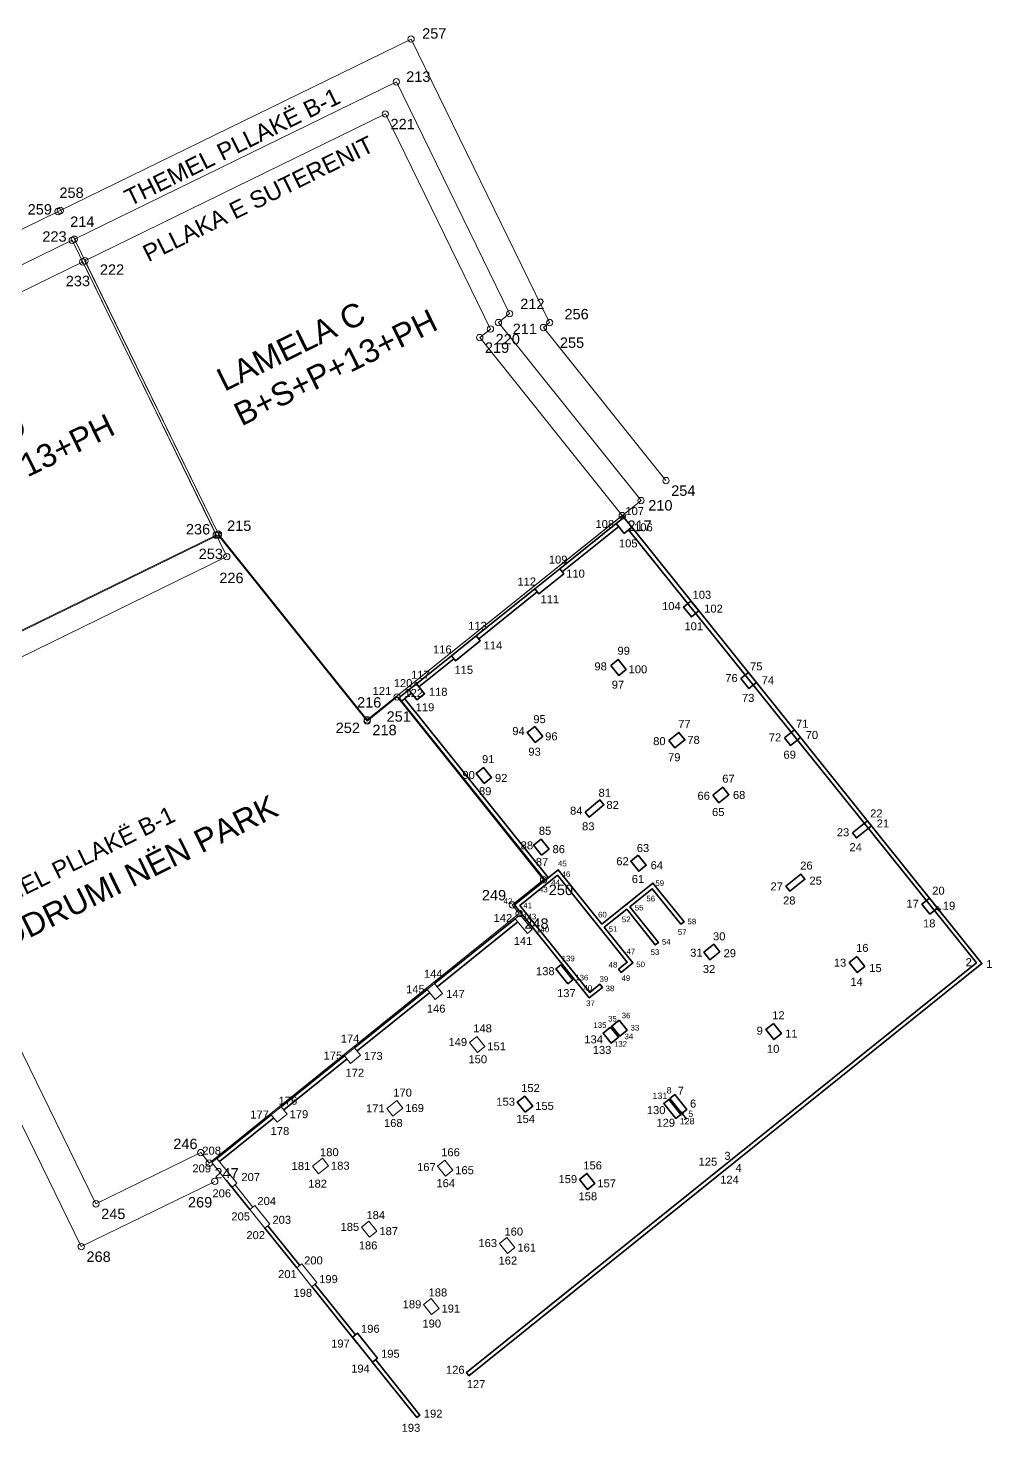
# Model space of a CAD drawing. Header units: metres. Extents: x 7511863 to 7511974, y 4692327 to 4692415.
# Drawn here: x 7511913.3 to 7511973.6, y 4692326.9 to 4692414.6 of the extents above; entities that cross this region are included whole.
import ezdxf

# ---------------------------------------------------------------- set-up
doc = ezdxf.new("R2010")
doc.units = ezdxf.units.M
doc.header["$PDMODE"] = 32
doc.header["$PDSIZE"] = 0.2
doc.layers.get('Defpoints').update_dxf_attribs({"lineweight": 0})
for name, color, linetype, lineweight in [('A - Bodrumi -1 Polyline_Pen_No__23', 30, 'Continuous', 0), ('A - Bodrumi -2 Polyline_Pen_No__75', 6, 'Continuous', 0), ('A - objekti 1 gjendja faktike_Pen_No__3', 30, 'Continuous', 0), ('A - Sutereni Polyline_Pen_No__4', 104, 'Continuous', 0), ('b -1 llc', 30, 'Continuous', 0), ('bodPark pikat', 30, 'Continuous', 0), ('llc su pikat', 104, 'Continuous', 0), ('lld b-2 pikat', 210, 'Continuous', 0), ('lld su pikat', 104, 'Continuous', 0), ('Matjet_04.12.2019', 1, 'Continuous', 0), ('ofset', 5, 'Continuous', 0), ('ofset pikat', 5, 'Continuous', 0), ('shytllat', 5, 'Continuous', 0), ('Structural - Bearing_Pen_No__27', 7, 'Continuous', 0), ('stubat 18.09', 7, 'Continuous', 0)]:
    doc.layers.add(name, color=color, linetype=linetype, lineweight=lineweight)
doc.styles.add('GENERATED_STYLE_1', font='arial.ttf')
doc.styles.get("Standard").update_dxf_attribs({"font": 'arial.ttf'})
doc.dimstyles.get("Standard").update_dxf_attribs({"dimtxt": 0.18, "dimasz": 0.18, "dimexe": 0.18, "dimexo": 0.0625, "dimgap": 0.09, "dimtad": 0, "dimtih": 1, "dimtoh": 1, "dimdec": 4, "dimzin": 0, "dimdsep": 46, "dimtxsty": 'Standard', "dimcen": 0.09, "dimadec": 0, "dimazin": 0, "dimtfac": 1, "dimtdec": 4, "dimtofl": 0, "dimtmove": 0, "dimatfit": 3, "dimfxl": 0, "dimtolj": 1, "dimtzin": 0, "dimarcsym": 0})

# ---------------------------------------------------------------- blocks, each defined once
blk = doc.blocks.new('*D4')
at = {"layer": 'Defpoints', "color": 0}
for p in [(7511954.188, 4692346.787), (7511954.192, 4692346.791), (7511954.447, 4692346.465)]:
    blk.add_point(p, dxfattribs=at)
at = {"layer": 'Matjet_04.12.2019', "color": 0, "lineweight": -2}
for p, q in [((7511954.198, 4692346.775), (7511954.475, 4692346.43)), ((7511954.202, 4692346.778), (7511954.479, 4692346.433)), ((7511954.377, 4692346.408), (7511954.332, 4692346.408)), ((7511954.412, 4692346.437), (7511954.377, 4692346.408)), ((7511954.486, 4692346.496), (7511954.521, 4692346.524))]:
    blk.add_line(p, q, dxfattribs=at)
at = {"layer": 'Matjet_04.12.2019', "color": 0}
for points in [[(7511954.407, 4692346.442), (7511954.417, 4692346.431), (7511954.447, 4692346.465)], [(7511954.481, 4692346.502), (7511954.491, 4692346.49), (7511954.451, 4692346.468)]]:
    blk.add_solid(points, dxfattribs=at)
at = {"layer": 'Matjet_04.12.2019', "color": 0, "insert": (7511954.216, 4692346.408), "char_height": 0.045, "attachment_point": 5}
blk.add_mtext('\\A1;0.0050', dxfattribs=at)
blk = doc.blocks.new('*D5')
at = {"layer": 'Defpoints', "color": 0}
for p in [(7511970.161, 4692359.622), (7511970.162, 4692359.624), (7511970.259, 4692359.503)]:
    blk.add_point(p, dxfattribs=at)
at = {"layer": 'Matjet_04.12.2019', "color": 0, "lineweight": -2}
for p, q in [((7511970.171, 4692359.61), (7511970.286, 4692359.467)), ((7511970.172, 4692359.611), (7511970.287, 4692359.468)), ((7511970.223, 4692359.474), (7511970.188, 4692359.445)), ((7511970.294, 4692359.531), (7511970.329, 4692359.559)), ((7511970.329, 4692359.559), (7511970.374, 4692359.559))]:
    blk.add_line(p, q, dxfattribs=at)
at = {"layer": 'Matjet_04.12.2019', "color": 0}
for points in [[(7511970.218, 4692359.479), (7511970.227, 4692359.468), (7511970.258, 4692359.502)], [(7511970.29, 4692359.537), (7511970.299, 4692359.525), (7511970.259, 4692359.503)]]:
    blk.add_solid(points, dxfattribs=at)
at = {"layer": 'Matjet_04.12.2019', "color": 0, "insert": (7511970.49, 4692359.559), "char_height": 0.045, "attachment_point": 5}
blk.add_mtext('\\A1;0.0020', dxfattribs=at)
blk = doc.blocks.new('*D6')
at = {"layer": 'Defpoints', "color": 0}
for p in [(7511950.519, 4692384.078), (7511950.549, 4692384.04), (7511950.565, 4692384.053)]:
    blk.add_point(p, dxfattribs=at)
at = {"layer": 'Matjet_04.12.2019', "color": 0, "lineweight": -2}
for p, q in [((7511950.449, 4692384.022), (7511950.404, 4692384.022)), ((7511950.484, 4692384.05), (7511950.449, 4692384.022)), ((7511950.54, 4692384.052), (7511950.491, 4692384.113)), ((7511950.555, 4692384.065), (7511950.506, 4692384.126)), ((7511950.57, 4692384.119), (7511950.605, 4692384.147))]:
    blk.add_line(p, q, dxfattribs=at)
at = {"layer": 'Matjet_04.12.2019', "color": 0}
for points in [[(7511950.479, 4692384.056), (7511950.489, 4692384.044), (7511950.519, 4692384.078)], [(7511950.565, 4692384.124), (7511950.574, 4692384.113), (7511950.535, 4692384.09)]]:
    blk.add_solid(points, dxfattribs=at)
at = {"layer": 'Matjet_04.12.2019', "color": 0, "insert": (7511950.288, 4692384.022), "char_height": 0.045, "attachment_point": 5}
blk.add_mtext('\\A1;0.0200', dxfattribs=at)
blk = doc.blocks.new('*U8', base_point=(7511951.633, 4692385.087))
at = {"layer": 'b -1 llc', "linetype": 'ByBlock', "lineweight": -2}
blk.add_line((7511951.633, 4692385.087), (7511951.633, 4692385.087), dxfattribs=at)
blk.add_circle((7511951.633, 4692385.087), 0.2, dxfattribs=at)
at = {"layer": 'b -1 llc', "linetype": 'ByBlock', "insert": (7511952.085, 4692385.115), "char_height": 0.65, "attachment_point": 1}
blk.add_mtext('{\\C256;210}', dxfattribs=at)
blk = doc.blocks.new('*U9', base_point=(7511942.724, 4692396.209))
at = {"layer": 'b -1 llc', "linetype": 'ByBlock', "lineweight": -2}
blk.add_line((7511942.724, 4692396.209), (7511942.724, 4692396.209), dxfattribs=at)
blk.add_circle((7511942.724, 4692396.209), 0.2, dxfattribs=at)
at = {"layer": 'b -1 llc', "linetype": 'ByBlock', "insert": (7511943.613, 4692396.137), "char_height": 0.65, "attachment_point": 1}
blk.add_mtext('{\\C256;211}', dxfattribs=at)
blk = doc.blocks.new('*U10', base_point=(7511943.422, 4692396.768))
at = {"layer": 'b -1 llc', "linetype": 'ByBlock', "lineweight": -2}
blk.add_line((7511943.422, 4692396.768), (7511943.422, 4692396.768), dxfattribs=at)
blk.add_circle((7511943.422, 4692396.768), 0.2, dxfattribs=at)
at = {"layer": 'b -1 llc', "linetype": 'ByBlock', "insert": (7511944.083, 4692397.699), "char_height": 0.65, "attachment_point": 1}
blk.add_mtext('{\\C256;212}', dxfattribs=at)
blk = doc.blocks.new('*U11', base_point=(7511936.343, 4692411.251))
at = {"layer": 'b -1 llc', "linetype": 'ByBlock', "lineweight": -2}
blk.add_line((7511936.343, 4692411.251), (7511936.343, 4692411.251), dxfattribs=at)
blk.add_circle((7511936.343, 4692411.251), 0.2, dxfattribs=at)
at = {"layer": 'b -1 llc', "linetype": 'ByBlock', "insert": (7511936.956, 4692411.901), "char_height": 0.65, "attachment_point": 1}
blk.add_mtext('{\\C256;213}', dxfattribs=at)
blk = doc.blocks.new('*U12', base_point=(7511916.218, 4692401.416))
at = {"layer": 'b -1 llc', "linetype": 'ByBlock', "lineweight": -2}
blk.add_line((7511916.218, 4692401.416), (7511916.218, 4692401.416), dxfattribs=at)
blk.add_circle((7511916.218, 4692401.416), 0.2, dxfattribs=at)
at = {"layer": 'b -1 llc', "linetype": 'ByBlock', "insert": (7511915.958, 4692402.839), "char_height": 0.65, "attachment_point": 1}
blk.add_mtext('{\\C256;214}', dxfattribs=at)
blk = doc.blocks.new('*U13', base_point=(7511925.22, 4692382.997))
at = {"layer": 'b -1 llc', "linetype": 'ByBlock', "lineweight": -2}
blk.add_line((7511925.22, 4692382.997), (7511925.22, 4692382.997), dxfattribs=at)
blk.add_circle((7511925.22, 4692382.997), 0.2, dxfattribs=at)
at = {"layer": 'b -1 llc', "linetype": 'ByBlock', "insert": (7511925.764, 4692383.842), "char_height": 0.65, "attachment_point": 1}
blk.add_mtext('{\\C256;215}', dxfattribs=at)
blk = doc.blocks.new('*U14', base_point=(7511934.523, 4692371.382))
at = {"layer": 'b -1 llc', "linetype": 'ByBlock', "lineweight": -2}
blk.add_line((7511934.523, 4692371.382), (7511934.523, 4692371.382), dxfattribs=at)
blk.add_circle((7511934.523, 4692371.382), 0.2, dxfattribs=at)
at = {"layer": 'b -1 llc', "linetype": 'ByBlock', "insert": (7511933.887, 4692372.803), "char_height": 0.65, "attachment_point": 1}
blk.add_mtext('{\\C256;216}', dxfattribs=at)
blk = doc.blocks.new('*U15', base_point=(7511950.462, 4692384.149))
at = {"layer": 'llc su pikat', "linetype": 'ByBlock', "lineweight": -2}
blk.add_line((7511950.462, 4692384.149), (7511950.462, 4692384.149), dxfattribs=at)
blk.add_circle((7511950.462, 4692384.149), 0.2, dxfattribs=at)
at = {"layer": 'llc su pikat', "linetype": 'ByBlock', "insert": (7511950.787, 4692383.844), "char_height": 0.65, "attachment_point": 1}
blk.add_mtext('{\\C256;217}', dxfattribs=at)
blk = doc.blocks.new('*U16', base_point=(7511934.523, 4692371.382))
at = {"layer": 'llc su pikat', "linetype": 'ByBlock', "lineweight": -2}
blk.add_line((7511934.523, 4692371.382), (7511934.523, 4692371.382), dxfattribs=at)
blk.add_circle((7511934.523, 4692371.382), 0.2, dxfattribs=at)
at = {"layer": 'llc su pikat', "linetype": 'ByBlock', "insert": (7511934.848, 4692371.077), "char_height": 0.65, "attachment_point": 1}
blk.add_mtext('{\\C256;218}', dxfattribs=at)
blk = doc.blocks.new('*U17', base_point=(7511941.554, 4692395.271))
at = {"layer": 'llc su pikat', "linetype": 'ByBlock', "lineweight": -2}
blk.add_line((7511941.554, 4692395.271), (7511941.554, 4692395.271), dxfattribs=at)
blk.add_circle((7511941.554, 4692395.271), 0.2, dxfattribs=at)
at = {"layer": 'llc su pikat', "linetype": 'ByBlock', "insert": (7511941.879, 4692394.966), "char_height": 0.65, "attachment_point": 1}
blk.add_mtext('{\\C256;219}', dxfattribs=at)
blk = doc.blocks.new('*U18', base_point=(7511942.222, 4692395.807))
at = {"layer": 'llc su pikat', "linetype": 'ByBlock', "lineweight": -2}
blk.add_line((7511942.222, 4692395.807), (7511942.222, 4692395.807), dxfattribs=at)
blk.add_circle((7511942.222, 4692395.807), 0.2, dxfattribs=at)
at = {"layer": 'llc su pikat', "linetype": 'ByBlock', "insert": (7511942.547, 4692395.501), "char_height": 0.65, "attachment_point": 1}
blk.add_mtext('{\\C256;220}', dxfattribs=at)
blk = doc.blocks.new('*U19', base_point=(7511935.654, 4692409.245))
at = {"layer": 'llc su pikat', "linetype": 'ByBlock', "lineweight": -2}
blk.add_line((7511935.654, 4692409.245), (7511935.654, 4692409.245), dxfattribs=at)
blk.add_circle((7511935.654, 4692409.245), 0.2, dxfattribs=at)
at = {"layer": 'llc su pikat', "linetype": 'ByBlock', "insert": (7511935.979, 4692408.94), "char_height": 0.65, "attachment_point": 1}
blk.add_mtext('{\\C256;221}', dxfattribs=at)
blk = doc.blocks.new('*U20', base_point=(7511916.877, 4692400.068))
at = {"layer": 'llc su pikat', "linetype": 'ByBlock', "lineweight": -2}
blk.add_line((7511916.877, 4692400.068), (7511916.877, 4692400.068), dxfattribs=at)
blk.add_circle((7511916.877, 4692400.068), 0.2, dxfattribs=at)
at = {"layer": 'llc su pikat', "linetype": 'ByBlock', "insert": (7511917.815, 4692399.846), "char_height": 0.65, "attachment_point": 1}
blk.add_mtext('{\\C256;222}', dxfattribs=at)
blk = doc.blocks.new('*U21', base_point=(7511916.084, 4692401.35))
at = {"layer": 'lld b-2 pikat', "linetype": 'ByBlock', "lineweight": -2}
blk.add_line((7511916.084, 4692401.35), (7511916.084, 4692401.35), dxfattribs=at)
blk.add_circle((7511916.084, 4692401.35), 0.2, dxfattribs=at)
at = {"layer": 'lld b-2 pikat', "linetype": 'ByBlock', "insert": (7511914.22, 4692401.913), "char_height": 0.65, "attachment_point": 1}
blk.add_mtext('{\\C256;223}', dxfattribs=at)
blk = doc.blocks.new('*U24', base_point=(7511925.744, 4692381.583))
at = {"layer": 'lld b-2 pikat', "linetype": 'ByBlock', "lineweight": -2}
blk.add_line((7511925.744, 4692381.583), (7511925.744, 4692381.583), dxfattribs=at)
blk.add_circle((7511925.744, 4692381.583), 0.2, dxfattribs=at)
at = {"layer": 'lld b-2 pikat', "linetype": 'ByBlock', "insert": (7511925.279, 4692380.577), "char_height": 0.65, "attachment_point": 1}
blk.add_mtext('{\\C256;226}', dxfattribs=at)
blk = doc.blocks.new('*U31', base_point=(7511916.742, 4692400.002))
at = {"layer": 'lld su pikat', "linetype": 'ByBlock', "lineweight": -2}
blk.add_line((7511916.742, 4692400.002), (7511916.742, 4692400.002), dxfattribs=at)
blk.add_circle((7511916.742, 4692400.002), 0.2, dxfattribs=at)
at = {"layer": 'lld su pikat', "linetype": 'ByBlock', "insert": (7511915.681, 4692399.132), "char_height": 0.65, "attachment_point": 1}
blk.add_mtext('{\\C256;233}', dxfattribs=at)
blk = doc.blocks.new('*U34', base_point=(7511925.085, 4692382.931))
at = {"layer": 'lld su pikat', "linetype": 'ByBlock', "lineweight": -2}
blk.add_line((7511925.085, 4692382.931), (7511925.085, 4692382.931), dxfattribs=at)
blk.add_circle((7511925.085, 4692382.931), 0.2, dxfattribs=at)
at = {"layer": 'lld su pikat', "linetype": 'ByBlock', "insert": (7511923.191, 4692383.621), "char_height": 0.65, "attachment_point": 1}
blk.add_mtext('{\\C256;236}', dxfattribs=at)
blk = doc.blocks.new('*U43', base_point=(7511917.569, 4692341.147))
at = {"layer": 'bodPark pikat', "linetype": 'ByBlock', "lineweight": -2}
blk.add_line((7511917.569, 4692341.147), (7511917.569, 4692341.147), dxfattribs=at)
blk.add_circle((7511917.569, 4692341.147), 0.2, dxfattribs=at)
at = {"layer": 'bodPark pikat', "linetype": 'ByBlock', "insert": (7511917.894, 4692340.842), "char_height": 0.65, "attachment_point": 1}
blk.add_mtext('{\\C256;245}', dxfattribs=at)
blk = doc.blocks.new('*U44', base_point=(7511924.116, 4692344.347))
at = {"layer": 'bodPark pikat', "linetype": 'ByBlock', "lineweight": -2}
blk.add_line((7511924.116, 4692344.347), (7511924.116, 4692344.347), dxfattribs=at)
blk.add_circle((7511924.116, 4692344.347), 0.2, dxfattribs=at)
at = {"layer": 'bodPark pikat', "linetype": 'ByBlock', "insert": (7511922.403, 4692345.216), "char_height": 0.65, "attachment_point": 1}
blk.add_mtext('{\\C256;246}', dxfattribs=at)
blk = doc.blocks.new('*U45', base_point=(7511924.648, 4692343.684))
at = {"layer": 'bodPark pikat', "linetype": 'ByBlock', "lineweight": -2}
blk.add_line((7511924.648, 4692343.684), (7511924.648, 4692343.684), dxfattribs=at)
blk.add_circle((7511924.648, 4692343.684), 0.2, dxfattribs=at)
at = {"layer": 'bodPark pikat', "linetype": 'ByBlock', "insert": (7511924.973, 4692343.379), "char_height": 0.65, "attachment_point": 1}
blk.add_mtext('{\\C256;247}', dxfattribs=at)
blk = doc.blocks.new('*U46', base_point=(7511944.016, 4692359.288))
at = {"layer": 'bodPark pikat', "linetype": 'ByBlock', "lineweight": -2}
blk.add_line((7511944.016, 4692359.288), (7511944.016, 4692359.288), dxfattribs=at)
blk.add_circle((7511944.016, 4692359.288), 0.2, dxfattribs=at)
at = {"layer": 'bodPark pikat', "linetype": 'ByBlock', "insert": (7511944.341, 4692358.982), "char_height": 0.65, "attachment_point": 1}
blk.add_mtext('{\\C256;248}', dxfattribs=at)
blk = doc.blocks.new('*U47', base_point=(7511943.588, 4692359.823))
at = {"layer": 'bodPark pikat', "linetype": 'ByBlock', "lineweight": -2}
blk.add_line((7511943.588, 4692359.823), (7511943.588, 4692359.823), dxfattribs=at)
blk.add_circle((7511943.588, 4692359.823), 0.2, dxfattribs=at)
at = {"layer": 'bodPark pikat', "linetype": 'ByBlock', "insert": (7511941.686, 4692360.755), "char_height": 0.65, "attachment_point": 1}
blk.add_mtext('{\\C256;249}', dxfattribs=at)
blk = doc.blocks.new('*U48', base_point=(7511945.543, 4692361.394))
at = {"layer": 'bodPark pikat', "linetype": 'ByBlock', "lineweight": -2}
blk.add_line((7511945.543, 4692361.394), (7511945.543, 4692361.394), dxfattribs=at)
blk.add_circle((7511945.543, 4692361.394), 0.2, dxfattribs=at)
at = {"layer": 'bodPark pikat', "linetype": 'ByBlock', "insert": (7511945.868, 4692361.088), "char_height": 0.65, "attachment_point": 1}
blk.add_mtext('{\\C256;250}', dxfattribs=at)
blk = doc.blocks.new('*U49', base_point=(7511936.394, 4692372.817))
at = {"layer": 'bodPark pikat', "linetype": 'ByBlock', "lineweight": -2}
blk.add_line((7511936.394, 4692372.817), (7511936.394, 4692372.817), dxfattribs=at)
blk.add_circle((7511936.394, 4692372.817), 0.2, dxfattribs=at)
at = {"layer": 'bodPark pikat', "linetype": 'ByBlock', "insert": (7511935.736, 4692371.922), "char_height": 0.65, "attachment_point": 1}
blk.add_mtext('{\\C256;251}', dxfattribs=at)
blk = doc.blocks.new('*U50', base_point=(7511934.515, 4692371.312))
at = {"layer": 'bodPark pikat', "linetype": 'ByBlock', "lineweight": -2}
blk.add_line((7511934.515, 4692371.312), (7511934.515, 4692371.312), dxfattribs=at)
blk.add_circle((7511934.515, 4692371.312), 0.2, dxfattribs=at)
at = {"layer": 'bodPark pikat', "linetype": 'ByBlock', "insert": (7511932.553, 4692371.21), "char_height": 0.65, "attachment_point": 1}
blk.add_mtext('{\\C256;252}', dxfattribs=at)
blk = doc.blocks.new('*U51', base_point=(7511925.199, 4692382.931))
at = {"layer": 'bodPark pikat', "linetype": 'ByBlock', "lineweight": -2}
blk.add_line((7511925.199, 4692382.931), (7511925.199, 4692382.931), dxfattribs=at)
blk.add_circle((7511925.199, 4692382.931), 0.2, dxfattribs=at)
at = {"layer": 'bodPark pikat', "linetype": 'ByBlock', "insert": (7511923.99, 4692382.083), "char_height": 0.65, "attachment_point": 1}
blk.add_mtext('{\\C256;253}', dxfattribs=at)
blk = doc.blocks.new('*U52', base_point=(7511953.194, 4692386.337))
at = {"layer": 'ofset pikat', "linetype": 'ByBlock', "lineweight": -2}
blk.add_line((7511953.194, 4692386.337), (7511953.194, 4692386.337), dxfattribs=at)
blk.add_circle((7511953.194, 4692386.337), 0.2, dxfattribs=at)
at = {"layer": 'ofset pikat', "linetype": 'ByBlock', "insert": (7511953.519, 4692386.032), "char_height": 0.65, "attachment_point": 1}
blk.add_mtext('{\\C256;254}', dxfattribs=at)
blk = doc.blocks.new('*U53', base_point=(7511945.536, 4692395.898))
at = {"layer": 'ofset pikat', "linetype": 'ByBlock', "lineweight": -2}
blk.add_line((7511945.536, 4692395.898), (7511945.536, 4692395.898), dxfattribs=at)
blk.add_circle((7511945.536, 4692395.898), 0.2, dxfattribs=at)
at = {"layer": 'ofset pikat', "linetype": 'ByBlock', "insert": (7511946.564, 4692395.278), "char_height": 0.65, "attachment_point": 1}
blk.add_mtext('{\\C256;255}', dxfattribs=at)
blk = doc.blocks.new('*U54', base_point=(7511945.922, 4692396.207))
at = {"layer": 'ofset pikat', "linetype": 'ByBlock', "lineweight": -2}
blk.add_line((7511945.922, 4692396.207), (7511945.922, 4692396.207), dxfattribs=at)
blk.add_circle((7511945.922, 4692396.207), 0.2, dxfattribs=at)
at = {"layer": 'ofset pikat', "linetype": 'ByBlock', "insert": (7511946.85, 4692397.062), "char_height": 0.65, "attachment_point": 1}
blk.add_mtext('{\\C256;256}', dxfattribs=at)
blk = doc.blocks.new('*U55', base_point=(7511937.262, 4692413.926))
at = {"layer": 'ofset pikat', "linetype": 'ByBlock', "lineweight": -2}
blk.add_line((7511937.262, 4692413.926), (7511937.262, 4692413.926), dxfattribs=at)
blk.add_circle((7511937.262, 4692413.926), 0.2, dxfattribs=at)
at = {"layer": 'ofset pikat', "linetype": 'ByBlock', "insert": (7511937.954, 4692414.601), "char_height": 0.65, "attachment_point": 1}
blk.add_mtext('{\\C256;257}', dxfattribs=at)
blk = doc.blocks.new('*U56', base_point=(7511915.34, 4692403.213))
at = {"layer": 'ofset pikat', "linetype": 'ByBlock', "lineweight": -2}
blk.add_line((7511915.34, 4692403.213), (7511915.34, 4692403.213), dxfattribs=at)
blk.add_circle((7511915.34, 4692403.213), 0.2, dxfattribs=at)
at = {"layer": 'ofset pikat', "linetype": 'ByBlock', "insert": (7511915.285, 4692404.649), "char_height": 0.65, "attachment_point": 1}
blk.add_mtext('{\\C256;258}', dxfattribs=at)
blk = doc.blocks.new('*U57', base_point=(7511915.205, 4692403.147))
at = {"layer": 'ofset pikat', "linetype": 'ByBlock', "lineweight": -2}
blk.add_line((7511915.205, 4692403.147), (7511915.205, 4692403.147), dxfattribs=at)
blk.add_circle((7511915.205, 4692403.147), 0.2, dxfattribs=at)
at = {"layer": 'ofset pikat', "linetype": 'ByBlock', "insert": (7511913.3, 4692403.609), "char_height": 0.65, "attachment_point": 1}
blk.add_mtext('{\\C256;259}', dxfattribs=at)
blk = doc.blocks.new('*U66', base_point=(7511916.65, 4692338.472))
at = {"layer": 'ofset pikat', "linetype": 'ByBlock', "lineweight": -2}
blk.add_line((7511916.65, 4692338.472), (7511916.65, 4692338.472), dxfattribs=at)
blk.add_circle((7511916.65, 4692338.472), 0.2, dxfattribs=at)
at = {"layer": 'ofset pikat', "linetype": 'ByBlock', "insert": (7511916.975, 4692338.167), "char_height": 0.65, "attachment_point": 1}
blk.add_mtext('{\\C256;268}', dxfattribs=at)
blk = doc.blocks.new('*U67', base_point=(7511924.995, 4692342.55))
at = {"layer": 'ofset pikat', "linetype": 'ByBlock', "lineweight": -2}
blk.add_line((7511924.995, 4692342.55), (7511924.995, 4692342.55), dxfattribs=at)
blk.add_circle((7511924.995, 4692342.55), 0.2, dxfattribs=at)
at = {"layer": 'ofset pikat', "linetype": 'ByBlock', "insert": (7511923.32, 4692341.569), "char_height": 0.65, "attachment_point": 1}
blk.add_mtext('{\\C256;269}', dxfattribs=at)

msp = doc.modelspace()

# ---------------------------------------------------------------- linework, layer by layer
at = {"layer": 'A - Bodrumi -1 Polyline_Pen_No__23', "color": 30, "linetype": 'Continuous', "lineweight": 20}
for points in [[(7511916.21828, 4692401.41575), (7511925.22003, 4692382.99693), (7511934.52264, 4692371.38241), (7511951.63271, 4692385.08666), (7511942.72439, 4692396.2089), (7511943.42198, 4692396.76764), (7511936.34339, 4692411.25141)], [(7511903.02851, 4692372.15137), (7511925.08526, 4692382.93107), (7511916.74215, 4692400.00223), (7511894.68539, 4692389.22253)], [(7511925.199, 4692382.93104), (7511882.02661, 4692361.83233), (7511884.61729, 4692356.53126), (7511905.14689, 4692366.56426), (7511917.56903, 4692341.14686), (7511924.1165, 4692344.3467), (7511924.64837, 4692343.68436), (7511944.01582, 4692359.28762), (7511943.58816, 4692359.82319), (7511945.54327, 4692361.39367), (7511936.39386, 4692372.81692), (7511934.51501, 4692371.31205)]]:
    msp.add_lwpolyline(points, close=True, dxfattribs=at)
at = {"layer": 'A - Bodrumi -2 Polyline_Pen_No__75', "color": 6, "linetype": 'Continuous', "lineweight": 20}
msp.add_lwpolyline([(7511903.68714, 4692370.80371), (7511925.7439, 4692381.58341), (7511916.08352, 4692401.34989), (7511894.02676, 4692390.57019)], close=True, dxfattribs=at)
at = {"layer": 'A - Sutereni Polyline_Pen_No__4', "color": 104, "linetype": 'Continuous', "lineweight": 20}
for points in [[(7511916.87692, 4692400.06809), (7511925.22003, 4692382.99693), (7511934.52264, 4692371.38241), (7511950.46195, 4692384.14894), (7511941.55362, 4692395.27119), (7511942.2221, 4692395.8066), (7511935.65436, 4692409.24511)], [(7511903.02851, 4692372.15137), (7511925.08526, 4692382.93107), (7511916.74215, 4692400.00223), (7511894.68539, 4692389.22253)]]:
    msp.add_lwpolyline(points, close=True, dxfattribs=at)
at = {"layer": 'Matjet_04.12.2019', "color": 1}
for p in [(7511950.565, 4692384.05257), (7511937.59393, 4692373.63462), (7511970.16248, 4692359.6236), (7511954.188, 4692346.78737)]:
    msp.add_point(p, dxfattribs=at)
at = {"layer": 'ofset', "flags": 128}
msp.add_lwpolyline([(7511953.19372, 4692386.33695), (7511945.53569, 4692395.89818), (7511945.92183, 4692396.20745), (7511937.26209, 4692413.92648), (7511915.3401, 4692403.21264), (7511915.20527, 4692403.14674), (7511893.14857, 4692392.36707), (7511893.0138, 4692392.3012), (7511864.93755, 4692378.57962), (7511870.22897, 4692367.75264), (7511874.81742, 4692358.3639), (7511876.35422, 4692355.21933), (7511881.74487, 4692357.85388), (7511883.69854, 4692353.8562), (7511904.22818, 4692363.88922), (7511916.65032, 4692338.47181), (7511924.99467, 4692342.54981)], dxfattribs=at)
at = {"layer": 'shytllat', "color": 8, "linetype": 'Continuous', "lineweight": 35}
msp.add_line((7511945.83861, 4692361.53432), (7511936.85454, 4692372.72012), dxfattribs=at)
at = {"layer": 'shytllat', "color": 8, "linetype": 'Continuous', "lineweight": 35, "flags": 128}
for points in [[(7511950.58257, 4692383.04059), (7511951.05037, 4692383.41631), (7511950.54941, 4692384.04004), (7511950.08161, 4692383.66432)], [(7511944.99518, 4692379.57907), (7511945.24566, 4692379.2672), (7511946.80499, 4692380.5196), (7511946.55451, 4692380.83147)], [(7511954.74797, 4692378.81254), (7511954.28017, 4692378.43682), (7511954.78113, 4692377.81309), (7511955.24893, 4692378.18881)], [(7511939.77943, 4692375.38995), (7511940.02991, 4692375.07808), (7511941.58924, 4692376.33048), (7511941.33876, 4692376.64235)], [(7511949.7395, 4692374.78991), (7511950.24046, 4692374.16618), (7511950.70826, 4692374.5419), (7511950.2073, 4692375.16563)], [(7511958.34112, 4692374.33882), (7511957.87332, 4692373.9631), (7511958.37428, 4692373.33937), (7511958.84208, 4692373.71509)], [(7511936.6592, 4692372.56274), (7511937.28292, 4692373.06369), (7511937.12613, 4692373.2589), (7511936.5024, 4692372.75794)], [(7511937.59393, 4692373.63462), (7511937.12613, 4692373.2589), (7511937.62709, 4692372.63517), (7511938.09489, 4692373.01089)], [(7511945.49251, 4692370.35278), (7511944.99155, 4692370.97651), (7511944.52375, 4692370.60079), (7511945.02471, 4692369.97706)], [(7511960.59288, 4692370.25767), (7511960.9686, 4692369.78987), (7511961.59233, 4692370.29083), (7511961.21661, 4692370.75863)], [(7511953.37993, 4692370.09763), (7511953.75565, 4692369.62984), (7511954.37938, 4692370.1308), (7511954.00366, 4692370.59859)], [(7511941.82565, 4692367.40767), (7511942.29345, 4692367.78339), (7511941.79249, 4692368.40712), (7511941.32469, 4692368.0314)], [(7511956.13018, 4692366.67337), (7511956.5059, 4692366.20558), (7511957.12963, 4692366.70653), (7511956.75391, 4692367.17433)], [(7511948.13348, 4692365.62734), (7511948.38396, 4692365.31548), (7511949.31956, 4692366.06691), (7511949.06908, 4692366.37878)], [(7511964.84409, 4692364.32585), (7511965.09457, 4692364.01398), (7511966.03017, 4692364.76542), (7511965.77969, 4692365.07728)], [(7511945.4188, 4692362.93395), (7511945.88659, 4692363.30967), (7511945.38563, 4692363.9334), (7511944.91784, 4692363.55768)], [(7511951.4602, 4692362.92259), (7511950.9924, 4692362.54687), (7511951.49336, 4692361.92314), (7511951.96116, 4692362.29886)], [(7511949.18232, 4692358.61705), (7511952.37894, 4692361.18447), (7511954.32016, 4692358.76752), (7511954.12524, 4692358.61097), (7511952.34057, 4692360.833), (7511950.93718, 4692359.70585), (7511952.72185, 4692357.48381), (7511952.52693, 4692357.32726), (7511950.74226, 4692359.5493), (7511949.33887, 4692358.42214), (7511951.12354, 4692356.2001), (7511950.38662, 4692355.60822), (7511950.23007, 4692355.80314), (7511950.77207, 4692356.23846), (7511946.40851, 4692361.6714), (7511944.06954, 4692359.79278), (7511948.43309, 4692354.35986), (7511949.06057, 4692354.86384), (7511949.21712, 4692354.66892), (7511948.39472, 4692354.0084), (7511943.71744, 4692359.83062), (7511946.44688, 4692362.02287)], [(7511960.69325, 4692360.99203), (7511960.94373, 4692360.68016), (7511961.87933, 4692361.4316), (7511961.62885, 4692361.74347)], [(7511969.65996, 4692360.24607), (7511969.19216, 4692359.87035), (7511969.69312, 4692359.24662), (7511970.16092, 4692359.62234)], [(7511955.55547, 4692356.86553), (7511955.93119, 4692356.39773), (7511956.55492, 4692356.89869), (7511956.1792, 4692357.36649)], [(7511965.11929, 4692356.59916), (7511964.65149, 4692356.22344), (7511965.15245, 4692355.59971), (7511965.62025, 4692355.97543)], [(7511947.05157, 4692354.8856), (7511947.36344, 4692355.13608), (7511946.612, 4692356.07168), (7511946.30013, 4692355.8212)], [(7511950.27552, 4692352.62484), (7511949.80772, 4692352.24912), (7511950.30868, 4692351.62539), (7511950.77648, 4692352.00111)], [(7511959.90354, 4692352.41004), (7511959.43574, 4692352.03432), (7511959.9367, 4692351.41059), (7511960.4045, 4692351.78631)], [(7511949.73139, 4692352.18781), (7511949.26359, 4692351.81209), (7511949.76455, 4692351.18836), (7511950.23235, 4692351.56408)], [(7511944.40273, 4692346.88192), (7511944.87053, 4692347.25764), (7511944.36957, 4692347.88137), (7511943.90177, 4692347.50565)], [(7511954.1919, 4692346.79051), (7511954.50376, 4692347.04099), (7511953.75232, 4692347.97658), (7511953.44046, 4692347.7261)], [(7511953.80371, 4692346.47872), (7511954.11557, 4692346.7292), (7511953.36413, 4692347.6648), (7511953.05227, 4692347.41432)], [(7511947.785, 4692342.671), (7511948.286, 4692342.047), (7511948.754, 4692342.423), (7511948.253, 4692343.046)], [(7511934.8446, 4692331.25138), (7511935.15646, 4692331.50186), (7511933.90406, 4692333.06119), (7511933.5922, 4692332.81071)]]:
    msp.add_lwpolyline(points, close=True, dxfattribs=at)
at = {"layer": 'shytllat', "color": 8, "linetype": 'Continuous', "lineweight": 35}
msp.add_lwpolyline([(7511940.87518, 4692330.40417), (7511972.94223, 4692356.15943), (7511951.05037, 4692383.41631), (7511950.85546, 4692383.25977), (7511972.59078, 4692356.19777), (7511940.71863, 4692330.59909), (7511940.87518, 4692330.40417)], dxfattribs=at)
at = {"layer": 'shytllat', "color": 8, "linetype": 'Continuous', "lineweight": 35, "flags": 128}
for points in [[(7511950.08161, 4692383.66432), (7511946.55451, 4692380.83147)], [(7511946.71129, 4692380.63626), (7511950.2384, 4692383.46911)], [(7511944.99518, 4692379.57907), (7511941.33876, 4692376.64235)], [(7511941.49554, 4692376.44714), (7511945.15197, 4692379.38386)], [(7511939.77943, 4692375.38995), (7511937.59393, 4692373.63462)], [(7511937.75071, 4692373.43941), (7511939.93622, 4692375.19474)], [(7511936.5024, 4692372.75794), (7511945.64369, 4692361.37777)], [(7511943.77727, 4692358.96234), (7511938.72731, 4692354.90638)], [(7511938.88386, 4692354.71147), (7511943.93382, 4692358.76743)], [(7511938.25951, 4692354.53066), (7511933.7296, 4692350.89238)], [(7511933.88615, 4692350.69747), (7511938.41606, 4692354.33575)], [(7511933.10587, 4692350.39142), (7511929.14518, 4692347.21033)], [(7511929.30173, 4692347.01541), (7511933.26242, 4692350.19651)], [(7511928.52145, 4692346.70937), (7511925.13002, 4692343.98548)], [(7511925.28657, 4692343.79057), (7511928.678, 4692346.51445)], [(7511925.72684, 4692342.60501), (7511927.18515, 4692340.78931)], [(7511928.12378, 4692339.61928), (7511930.11666, 4692337.13933)], [(7511930.3116, 4692337.2959), (7511928.31937, 4692339.77637)], [(7511931.05598, 4692335.96985), (7511933.87468, 4692332.46038)], [(7511933.78779, 4692332.9678), (7511931.2509, 4692336.1264)], [(7511934.81398, 4692331.29088), (7511937.62365, 4692327.79265), (7511937.81856, 4692327.9492), (7511935.04019, 4692331.40847)]]:
    msp.add_lwpolyline(points, dxfattribs=at)
at = {"layer": 'shytllat', "color": 8, "flags": 128}
for points in [[(7511944.52871, 4692358.02675), (7511944.84057, 4692358.27723), (7511944.08913, 4692359.21282), (7511943.77727, 4692358.96234)], [(7511938.76047, 4692353.90693), (7511938.25951, 4692354.53066), (7511938.72731, 4692354.90638), (7511939.22827, 4692354.28265)], [(7511941.87638, 4692350.98557), (7511941.40858, 4692350.60985), (7511940.90762, 4692351.23358), (7511941.37542, 4692351.6093)], [(7511949.73139, 4692352.18781), (7511949.26359, 4692351.81209), (7511949.76455, 4692351.18836), (7511950.23235, 4692351.56408)], [(7511933.10587, 4692350.39142), (7511933.7296, 4692350.89238), (7511934.10532, 4692350.42458), (7511933.48159, 4692349.92362)], [(7511929.5209, 4692346.74253), (7511929.14518, 4692347.21033), (7511928.52145, 4692346.70937), (7511928.89717, 4692346.24157)], [(7511935.75398, 4692347.09434), (7511936.1297, 4692346.62655), (7511936.75343, 4692347.12751), (7511936.37771, 4692347.5953)], [(7511953.05227, 4692347.41432), (7511953.36413, 4692347.6648), (7511954.11557, 4692346.7292), (7511953.80371, 4692346.47872)], [(7511926.07056, 4692342.17568), (7511926.38242, 4692342.42616), (7511925.13002, 4692343.98548), (7511924.81816, 4692343.735)], [(7511931.73067, 4692343.99121), (7511932.10639, 4692343.52342), (7511931.48266, 4692343.02246), (7511931.10694, 4692343.49025)], [(7511938.90406, 4692343.49165), (7511939.37186, 4692343.86737), (7511939.87282, 4692343.24364), (7511939.40502, 4692342.86792)], [(7511928.12378, 4692339.61928), (7511927.18448, 4692340.78877), (7511927.49634, 4692341.03925), (7511928.43564, 4692339.86976)], [(7511934.66467, 4692339.06063), (7511934.16371, 4692339.68436), (7511934.63151, 4692340.06008), (7511935.13247, 4692339.43635)], [(7511943.25508, 4692339.03249), (7511943.75604, 4692338.40876), (7511943.28824, 4692338.03304), (7511942.78728, 4692338.65677)], [(7511930.11666, 4692337.13933), (7511930.42787, 4692337.38929), (7511931.36717, 4692336.21979), (7511931.05531, 4692335.96931)], [(7511938.515, 4692335.225), (7511939.016, 4692334.601), (7511938.548, 4692334.226), (7511938.047, 4692334.849)], [(7511933.5922, 4692332.81071), (7511933.90406, 4692333.06119), (7511935.15646, 4692331.50186), (7511934.8446, 4692331.25138)]]:
    msp.add_lwpolyline(points, close=True, dxfattribs=at)
msp.add_lwpolyline([(7511926.26615, 4692342.33277), (7511927.38007, 4692340.94586)], dxfattribs=at)
at = {"layer": 'Structural - Bearing_Pen_No__27', "color": 7, "linetype": 'Continuous', "lineweight": 35}
for p, q in [((7511950.78063, 4692359.90076), (7511950.58571, 4692359.74421)), ((7511950.38662, 4692355.60822), (7511950.41546, 4692355.63139)), ((7511950.38662, 4692355.60822), (7511950.41546, 4692355.63139))]:
    msp.add_line(p, q, dxfattribs=at)

# ---------------------------------------------------------------- block references
at = {"layer": 'b -1 llc'}
for name, p in [('*U11', (7511936.34339, 4692411.25141)), ('*U12', (7511916.21828, 4692401.41575)), ('*U10', (7511943.42198, 4692396.76764)), ('*U9', (7511942.72439, 4692396.2089)), ('*U8', (7511951.63271, 4692385.08666)), ('*U13', (7511925.22003, 4692382.99693)), ('*U14', (7511934.52264, 4692371.38241))]:
    msp.add_blockref(name, p, dxfattribs=at)
at = {"layer": 'bodPark pikat'}
for name, p in [('*U51', (7511925.199, 4692382.93104)), ('*U49', (7511936.39386, 4692372.81692)), ('*U50', (7511934.51501, 4692371.31205)), ('*U48', (7511945.54327, 4692361.39367)), ('*U47', (7511943.58816, 4692359.82319)), ('*U46', (7511944.01582, 4692359.28762)), ('*U44', (7511924.1165, 4692344.3467)), ('*U45', (7511924.64837, 4692343.68436)), ('*U43', (7511917.56903, 4692341.14686))]:
    msp.add_blockref(name, p, dxfattribs=at)
at = {"layer": 'llc su pikat'}
for name, p in [('*U19', (7511935.65436, 4692409.24511)), ('*U20', (7511916.87692, 4692400.06809)), ('*U17', (7511941.55362, 4692395.27119)), ('*U18', (7511942.2221, 4692395.8066)), ('*U15', (7511950.46195, 4692384.14894)), ('*U16', (7511934.52264, 4692371.38241))]:
    msp.add_blockref(name, p, dxfattribs=at)
at = {"layer": 'lld b-2 pikat'}
for name, p in [('*U21', (7511916.08352, 4692401.34989)), ('*U24', (7511925.7439, 4692381.58341))]:
    msp.add_blockref(name, p, dxfattribs=at)
at = {"layer": 'lld su pikat'}
for name, p in [('*U31', (7511916.74215, 4692400.00223)), ('*U34', (7511925.08526, 4692382.93107))]:
    msp.add_blockref(name, p, dxfattribs=at)
at = {"layer": 'ofset pikat'}
for name, p in [('*U55', (7511937.26209, 4692413.92648)), ('*U56', (7511915.3401, 4692403.21264)), ('*U57', (7511915.20527, 4692403.14674)), ('*U54', (7511945.92183, 4692396.20745)), ('*U53', (7511945.53569, 4692395.89818)), ('*U52', (7511953.19372, 4692386.33695)), ('*U67', (7511924.99467, 4692342.54981)), ('*U66', (7511916.65032, 4692338.47181))]:
    msp.add_blockref(name, p, dxfattribs=at)

# ---------------------------------------------------------------- texts
at = {"layer": 'A - objekti 1 gjendja faktike_Pen_No__3', "color": 30, "linetype": 'Continuous', "lineweight": 18, "char_height": 1.062271, "width": 16.7692217, "attachment_point": 7, "rotation": 26.2085609, "style": 'GENERATED_STYLE_1'}
for insert in [(7511919.69692, 4692403.45106), (7511909.3814, 4692358.57454)]:
    msp.add_mtext('\\A1;THEMEL PLLAKË B-1', dxfattribs=dict(at, insert=insert))
at = {"layer": 'A - objekti 1 gjendja faktike_Pen_No__3', "color": 104, "linetype": 'Continuous', "lineweight": 18, "insert": (7511920.84417, 4692399.95718), "char_height": 1.062271, "width": 16.7692217, "attachment_point": 7, "rotation": 26.2085609, "style": 'GENERATED_STYLE_1'}
msp.add_mtext('\\A1;PLLAKA E SUTERENIT', dxfattribs=at)
at = {"layer": 'A - objekti 1 gjendja faktike_Pen_No__3', "color": 0, "linetype": 'Continuous', "lineweight": 18, "char_height": 1.4460289, "attachment_point": 7, "rotation": 26.2085609, "style": 'GENERATED_STYLE_1'}
for s, insert in [('\\A1;LAMELA C\\PB+S+P+13+PH', (7511926.66961, 4692389.69588)), ('\\A1;LAMELA D\\P2B+S+P+13+PH', (7511905.486, 4692382.65841)), ('\\A1;BODRUMI NËN PARK', (7511910.77328, 4692356.41702))]:
    msp.add_mtext(s, dxfattribs=dict(at, insert=insert))
at = {"layer": 'stubat 18.09'}
msp.add_text('201', height=0.5, dxfattribs=at).set_placement((7511928.95288, 4692336.50351))
at = {"layer": 'stubat 18.09', "linetype": 'ByBlock', "attachment_point": 4}
for s, insert, char_height in [('107', (7511950.65618, 4692384.42514), 0.5), ('108', (7511948.78693, 4692383.62121), 0.5), ('106', (7511951.2, 4692383.416), 0.5), ('105', (7511950.25131, 4692382.40979), 0.5), ('109', (7511945.87249, 4692381.3958), 0.5), ('112', (7511943.90899, 4692380.02965), 0.5), ('110', (7511946.955, 4692380.52), 0.5), ('103', (7511954.85518, 4692379.19814), 0.5), ('111', (7511945.35367, 4692378.92662), 0.5), ('104', (7511952.94759, 4692378.49187), 0.5), ('102', (7511955.58113, 4692378.33463), 0.5), ('113', (7511940.83088, 4692377.25829), 0.5), ('101', (7511954.34733, 4692377.22964), 0.5), ('116', (7511938.63371, 4692375.78453), 0.5), ('114', (7511941.79501, 4692376.0361), 0.5), ('99', (7511950.1622, 4692375.70142), 0.5), ('117', (7511937.26535, 4692374.20023), 0.5), ('115', (7511939.97278, 4692374.50882), 0.5), ('98', (7511948.72036, 4692374.72316), 0.5), ('100', (7511950.858, 4692374.542), 0.5), ('76', (7511956.8999, 4692373.99577), 0.5), ('75', (7511958.44818, 4692374.72414), 0.5), ('121', (7511934.85868, 4692373.19026), 0.5), ('120', (7511936.1769, 4692373.67692), 0.5), ('122', (7511936.84878, 4692373.06736), 0.5), ('118', (7511938.37395, 4692373.134), 0.5), ('97', (7511949.80633, 4692373.58264), 0.5), ('74', (7511959.17413, 4692373.86063), 0.5), ('119', (7511937.5503, 4692372.17063), 0.5), ('73', (7511957.94033, 4692372.75564), 0.5), ('95', (7511944.90133, 4692371.42601), 0.5), ('94', (7511943.59005, 4692370.68125), 0.5), ('77', (7511953.9592, 4692371.13442), 0.5), ('71', (7511961.32418, 4692371.14414), 0.5), ('70', (7511961.92413, 4692370.43663), 0.5), ('96', (7511945.643, 4692370.353), 0.5), ('80', (7511952.39363, 4692370.05352), 0.5), ('78', (7511954.529, 4692370.131), 0.5), ('72', (7511959.6199, 4692370.29077), 0.5), ('91', (7511941.69457, 4692368.92833), 0.5), ('93', (7511944.59133, 4692369.39364), 0.5), ('79', (7511953.32233, 4692369.04664), 0.5), ('69', (7511960.53533, 4692369.20664), 0.5), ('90', (7511940.4719, 4692367.93743), 0.5), ('92', (7511942.50319, 4692367.74958), 0.5), ('89', (7511941.50601, 4692366.9249), 0.5), ('67', (7511956.7092, 4692367.70942), 0.5), ('81', (7511948.97833, 4692366.82801), 0.5), ('82', (7511949.47, 4692366.067), 0.5), ('66', (7511955.16274, 4692366.63861), 0.5), ('68', (7511957.37683, 4692366.69087), 0.5), ('84', (7511947.19905, 4692365.70725), 0.5), ('65', (7511956.07233, 4692365.62264), 0.5), ('22', (7511965.95242, 4692365.54015), 0.5), ('85', (7511945.24676, 4692364.45067), 0.5), ('83', (7511947.95033, 4692364.73164), 0.5), ('23', (7511963.8709, 4692364.35877), 0.5), ('21', (7511966.36213, 4692364.91063), 0.5), ('88', (7511944.11282, 4692363.53783), 0.5), ('63', (7511951.36933, 4692363.37201), 0.5), ('24', (7511964.66133, 4692363.43064), 0.5), ('87', (7511945.05932, 4692362.50527), 0.5), ('86', (7511946.10427, 4692363.30328), 0.5), ('62', (7511950.09019, 4692362.547), 0.5), ('45', (7511946.44138, 4692362.4017), 0.35), ('46', (7511946.66802, 4692361.73462), 0.35), ('64', (7511952.23236, 4692362.299), 0.5), ('26', (7511961.5842, 4692362.27842), 0.5), ('44', (7511946.02283, 4692361.21617), 0.35), ('61', (7511951.05641, 4692361.43781), 0.5), ('59', (7511952.529, 4692361.184), 0.35), ('27', (7511959.72574, 4692360.97795), 0.5), ('25', (7511962.15811, 4692361.33522), 0.5), ('42', (7511943.04573, 4692360.06341), 0.35), ('43', (7511945.25948, 4692360.77614), 0.35), ('56', (7511951.96994, 4692360.21895), 0.35), ('28', (7511960.51033, 4692360.09664), 0.5), ('17', (7511968.2189, 4692359.90277), 0.5), ('20', (7511969.83242, 4692360.70915), 0.5), ('142', (7511942.42053, 4692359.01238), 0.5), ('41', (7511944.27938, 4692359.7876), 0.35), ('143', (7511944.27164, 4692359.09338), 0.35), ('60', (7511948.94808, 4692359.21225), 0.35), ('55', (7511951.24818, 4692359.64997), 0.35), ('19', (7511970.49313, 4692359.76763), 0.5), ('140', (7511945.07804, 4692358.28787), 0.35), ('51', (7511949.61697, 4692358.31377), 0.35), ('52', (7511950.43648, 4692358.91862), 0.35), ('58', (7511954.53999, 4692358.78355), 0.35), ('18', (7511969.25933, 4692358.66364), 0.5), ('141', (7511943.67804, 4692357.57029), 0.5), ('54', (7511952.93986, 4692357.51483), 0.35), ('57', (7511953.93281, 4692358.12132), 0.35), ('30', (7511956.13292, 4692357.85594), 0.5), ('139', (7511946.67496, 4692356.47434), 0.35), ('47', (7511950.72627, 4692356.91291), 0.35), ('53', (7511952.23284, 4692356.87075), 0.35), ('31', (7511954.70497, 4692356.8366), 0.5), ('29', (7511956.79324, 4692356.80101), 0.5), ('16', (7511965.0742, 4692357.13442), 0.5), ('144', (7511938.06445, 4692355.51772), 0.5), ('138', (7511945.06824, 4692355.67964), 0.5), ('48', (7511949.61066, 4692356.0844), 0.35), ('50', (7511951.33658, 4692356.10618), 0.35), ('32', (7511955.49733, 4692355.81464), 0.5), ('13', (7511963.68374, 4692356.20895), 0.5), ('15', (7511965.89911, 4692355.87822), 0.5), ('2', (7511971.92363, 4692356.24256), 0.5), ('1', (7511973.21089, 4692356.12929), 0.5), ('136', (7511947.52388, 4692355.27736), 0.35), ('39', (7511949.04219, 4692355.19252), 0.35), ('49', (7511950.41467, 4692355.24609), 0.35), ('14', (7511964.71833, 4692355.01664), 0.5), ('145', (7511936.95067, 4692354.54816), 0.5), ('147', (7511939.45187, 4692354.26191), 0.5), ('137', (7511946.386, 4692354.30967), 0.5), ('40', (7511948.03844, 4692354.63237), 0.35), ('38', (7511949.42326, 4692354.60251), 0.35), ('146', (7511938.24519, 4692353.33747), 0.5), ('37', (7511948.20347, 4692353.67116), 0.35), ('36', (7511950.426, 4692352.91053), 0.35), ('12', (7511959.83152, 4692352.92883), 0.5), ('148', (7511941.14754, 4692352.1059), 0.5), ('135', (7511948.66019, 4692352.30965), 0.35), ('35', (7511949.57656, 4692352.70823), 0.35), ('33', (7511950.97905, 4692352.14784), 0.35), ('9', (7511958.85676, 4692351.95988), 0.5), ('174', (7511932.86716, 4692351.46926), 0.5), ('149', (7511939.59867, 4692351.25116), 0.5), ('134', (7511948.0883, 4692351.4185), 0.5), ('34', (7511950.59948, 4692351.60418), 0.35), ('11', (7511960.64152, 4692351.786), 0.5), ('175', (7511931.79667, 4692350.40816), 0.5), ('173', (7511934.32196, 4692350.38317), 0.5), ('151', (7511942.026, 4692350.986), 0.5), ('133', (7511948.61624, 4692350.75843), 0.5), ('132', (7511949.94549, 4692351.13086), 0.35), ('10', (7511959.50333, 4692350.82764), 0.5), ('172', (7511933.16325, 4692349.33838), 0.5), ('150', (7511940.84979, 4692350.17504), 0.5), ('176', (7511928.98541, 4692347.58818), 0.5), ('170', (7511936.15054, 4692348.0919), 0.5), ('152', (7511944.14254, 4692348.3779), 0.5), ('131', (7511952.34544, 4692347.88621), 0.4), ('8', (7511953.2333, 4692348.23776), 0.4), ('7', (7511953.92631, 4692348.2165), 0.5), ('177', (7511927.21167, 4692346.72616), 0.5), ('179', (7511929.671, 4692346.743), 0.5), ('171', (7511934.44467, 4692347.11116), 0.5), ('169', (7511936.903, 4692347.128), 0.5), ('153', (7511942.59267, 4692347.52316), 0.5), ('155', (7511945.021, 4692347.258), 0.5), ('130', (7511951.99629, 4692346.99704), 0.5), ('5', (7511954.58628, 4692346.7688), 0.4), ('6', (7511954.69286, 4692347.40722), 0.5), ('168', (7511935.57079, 4692346.19204), 0.5), ('154', (7511943.84379, 4692346.44704), 0.5), ('129', (7511952.59744, 4692346.20978), 0.5), ('128', (7511954.04878, 4692346.30997), 0.4), ('178', (7511928.48457, 4692345.69429), 0.5), ('208', (7511924.21614, 4692344.46519), 0.5), ('180', (7511931.57141, 4692344.36918), 0.5), ('166', (7511939.14454, 4692344.3639), 0.5), ('3', (7511956.84453, 4692344.1423), 0.5), ('209', (7511923.59527, 4692343.35771), 0.5), ('181', (7511929.79767, 4692343.50716), 0.5), ('183', (7511932.256, 4692343.523), 0.5), ('167', (7511937.63732, 4692343.44082), 0.5), ('165', (7511940.023, 4692343.244), 0.5), ('156', (7511948.02554, 4692343.5429), 0.5), ('125', (7511955.23366, 4692343.777), 0.5), ('4', (7511957.54008, 4692343.38878), 0.5), ('207', (7511926.65783, 4692342.81473), 0.5), ('182', (7511930.83983, 4692342.40222), 0.5), ('164', (7511938.84579, 4692342.43304), 0.5), ('159', (7511946.47567, 4692342.68816), 0.5), ('157', (7511948.904, 4692342.423), 0.5), ('124', (7511956.58153, 4692342.65756), 0.5), ('206', (7511924.84827, 4692341.79871), 0.5), ('158', (7511947.72679, 4692341.61204), 0.5), ('204', (7511927.65744, 4692341.3134), 0.5), ('205', (7511926.02991, 4692340.35454), 0.5), ('203', (7511928.59744, 4692340.1444), 0.5), ('185', (7511932.85467, 4692339.70116), 0.5), ('184', (7511934.47241, 4692340.43818), 0.5), ('202', (7511926.96991, 4692339.18454), 0.5), ('187', (7511935.282, 4692339.436), 0.5), ('160', (7511943.09541, 4692339.41018), 0.5), ('186', (7511933.99298, 4692338.54211), 0.5), ('163', (7511941.47183, 4692338.69086), 0.5), ('161', (7511943.906, 4692338.409), 0.5), ('200', (7511930.578, 4692337.60623), 0.5), ('162', (7511942.72879, 4692337.59804), 0.5), ('199', (7511931.517, 4692336.43723), 0.5), ('198', (7511929.91235, 4692335.58027), 0.5), ('188', (7511938.35541, 4692335.60318), 0.5), ('189', (7511936.73767, 4692334.86616), 0.5), ('191', (7511939.166, 4692334.601), 0.5), ('190', (7511937.97078, 4692333.66271), 0.5), ('196', (7511934.13408, 4692333.3354), 0.5), ('197', (7511932.26632, 4692332.41084), 0.5), ('195', (7511935.38608, 4692331.7764), 0.5), ('194', (7511933.51932, 4692330.85084), 0.5), ('126', (7511939.44514, 4692330.77233), 0.5), ('127', (7511940.74205, 4692329.88403), 0.5), ('192', (7511938.0579, 4692328.02977), 0.5), ('193', (7511936.6749, 4692327.14682), 0.5)]:
    msp.add_mtext(s, dxfattribs=dict(at, insert=insert, char_height=char_height))

# ---------------------------------------------------------------- dimensions: what is measured, and where the dimension line sits
at = {"layer": 'Matjet_04.12.2019', "color": 1}
for p1, p2, distance, picture, middle in [((7511950.565, 4692384.05257), (7511950.54941, 4692384.04004), -0.0486, '*D6', (7511950.28798, 4692384.02158)), ((7511970.16092, 4692359.62234), (7511970.16248, 4692359.6236), -0.15461, '*D5', (7511970.4903, 4692359.55941)), ((7511954.1919, 4692346.79051), (7511954.188, 4692346.78737), 0.41384, '*D4', (7511954.21615, 4692346.40836))]:
    dim = msp.add_aligned_dim(p1=p1, p2=p2, distance=distance, dimstyle='Standard', override={"dimscale": 0.25}, dxfattribs=at)
    dim.commit()
    dim.dimension.update_dxf_attribs({"geometry": picture, "text_midpoint": middle})

doc.saveas('drawing.dxf')
